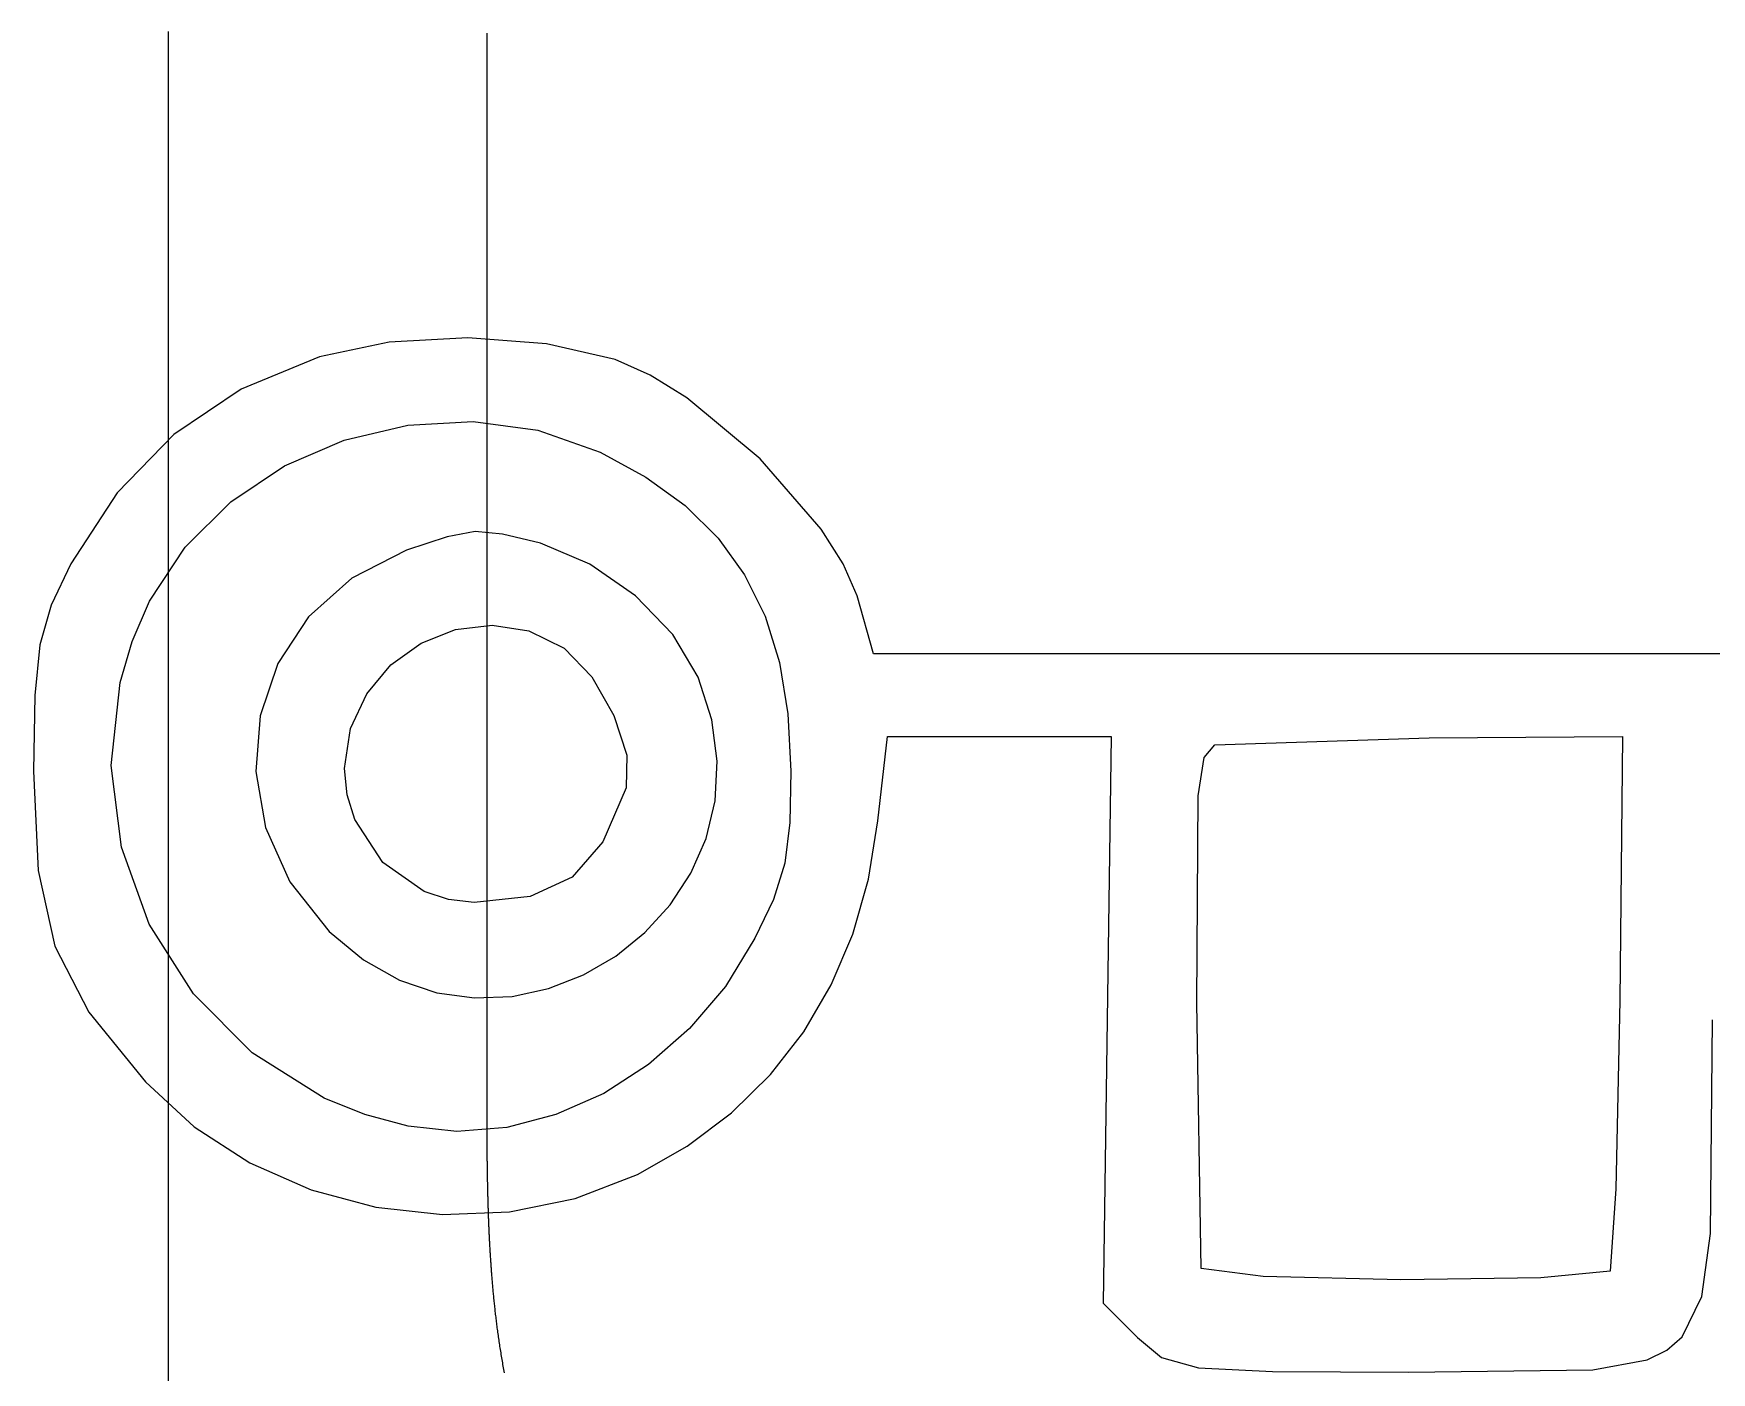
# Model space of a CAD drawing. Extents: x 15 to 235, y 1 to 395.
# Drawn here: x 40.77 to 88.94, y 317.99 to 356.44 of the extents above; entities that cross this region are included whole.
import ezdxf

# ---------------------------------------------------------------- set-up
doc = ezdxf.new("R2010")
doc.units = 0

msp = doc.modelspace()

# ---------------------------------------------------------------- linework, layer by layer
at = {"layer": 'Layer 1'}
for p, q in [((44.6336, 356.5), (44.6336, 39.4004)), ((53.7921, 356.431), (53.7921, 356.45)), ((53.7921, 356.412), (53.7921, 356.431)), ((53.7921, 356.392), (53.7921, 356.412)), ((53.7921, 356.373), (53.7921, 356.392)), ((53.7921, 356.353), (53.7921, 356.373)), ((53.7921, 356.334), (53.7921, 356.353)), ((53.7921, 356.314), (53.7921, 356.334)), ((53.7921, 356.294), (53.7921, 356.314)), ((53.7921, 356.274), (53.7921, 356.294)), ((53.7921, 356.253), (53.7921, 356.274)), ((53.7921, 356.233), (53.7921, 356.253)), ((53.7921, 356.213), (53.7921, 356.233)), ((53.7921, 356.192), (53.7921, 356.213)), ((53.7921, 356.171), (53.7921, 356.192)), ((53.7921, 356.15), (53.7921, 356.171)), ((53.7921, 356.129), (53.7921, 356.15)), ((53.7921, 356.108), (53.7921, 356.129)), ((53.7921, 356.087), (53.7921, 356.108)), ((53.7921, 356.066), (53.7921, 356.087)), ((53.7921, 356.044), (53.7921, 356.066)), ((53.7921, 356.023), (53.7921, 356.044)), ((53.7921, 356.001), (53.7921, 356.023)), ((53.7921, 355.979), (53.7921, 356.001)), ((53.7921, 355.957), (53.7921, 355.979)), ((53.7921, 355.935), (53.7921, 355.957)), ((53.7921, 355.913), (53.7921, 355.935)), ((53.7921, 355.89), (53.7921, 355.913)), ((53.7921, 355.868), (53.7921, 355.89)), ((53.7921, 355.845), (53.7921, 355.868)), ((53.7921, 355.822), (53.7921, 355.845)), ((53.7921, 355.799), (53.7921, 355.822)), ((53.7921, 355.776), (53.7921, 355.799)), ((53.7921, 355.753), (53.7921, 355.776)), ((53.7921, 355.73), (53.7921, 355.753)), ((53.7921, 355.706), (53.7921, 355.73)), ((53.7921, 355.683), (53.7921, 355.706)), ((53.7921, 355.659), (53.7921, 355.683)), ((53.7921, 355.635), (53.7921, 355.659)), ((53.7921, 355.611), (53.7921, 355.635)), ((53.7921, 355.587), (53.7921, 355.611)), ((53.7921, 355.563), (53.7921, 355.587)), ((53.7921, 355.539), (53.7921, 355.563)), ((53.7921, 355.514), (53.7921, 355.539)), ((53.7921, 355.49), (53.7921, 355.514)), ((53.7921, 355.465), (53.7921, 355.49)), ((53.7921, 355.441), (53.7921, 355.465)), ((53.7921, 355.416), (53.7921, 355.441)), ((53.7921, 355.391), (53.7921, 355.416)), ((53.7921, 355.366), (53.7921, 355.391)), ((53.7921, 355.341), (53.7921, 355.366)), ((53.7921, 355.315), (53.7921, 355.341)), ((53.7921, 355.29), (53.7921, 355.315)), ((53.7921, 355.265), (53.7921, 355.29)), ((53.7921, 355.239), (53.7921, 355.265)), ((53.7921, 355.213), (53.7921, 355.239)), ((53.7921, 355.188), (53.7921, 355.213)), ((53.7921, 355.162), (53.7921, 355.188)), ((53.7921, 355.136), (53.7921, 355.162)), ((53.7921, 355.11), (53.7921, 355.136)), ((53.7921, 355.083), (53.7921, 355.11)), ((53.7921, 355.057), (53.7921, 355.083)), ((53.7921, 355.031), (53.7921, 355.057)), ((53.7921, 355.004), (53.7921, 355.031)), ((53.7921, 354.978), (53.7921, 355.004)), ((53.7921, 354.951), (53.7921, 354.978)), ((53.7921, 354.924), (53.7921, 354.951)), ((53.7921, 354.897), (53.7921, 354.924)), ((53.7921, 354.87), (53.7921, 354.897)), ((53.7921, 354.843), (53.7921, 354.87)), ((53.7921, 354.816), (53.7921, 354.843)), ((53.7921, 354.789), (53.7921, 354.816)), ((53.7921, 354.761), (53.7921, 354.789)), ((53.7921, 354.734), (53.7921, 354.761)), ((53.7921, 354.706), (53.7921, 354.734)), ((53.7921, 354.678), (53.7921, 354.706)), ((53.7921, 354.651), (53.7921, 354.678)), ((53.7921, 354.623), (53.7921, 354.651)), ((53.7921, 354.595), (53.7921, 354.623)), ((53.7921, 354.567), (53.7921, 354.595)), ((53.7921, 354.538), (53.7921, 354.567)), ((53.7921, 330.236), (53.7921, 354.538)), ((50.986185, 347.578101), (48.984785, 347.160962)), ((53.244191, 347.701445), (50.986185, 347.578101)), ((55.494759, 347.534714), (53.244191, 347.701445)), ((57.473845, 347.081625), (55.494759, 347.534714)), ((48.9847, 347.161), (46.736611, 346.231269)), ((48.984785, 347.160962), (48.9847, 347.161)), ((58.471758, 346.633962), (57.473845, 347.081625)), ((59.529172, 345.977108), (58.471758, 346.633962)), ((46.736611, 346.231269), (44.804631, 344.929646)), ((61.629124, 344.225496), (59.529172, 345.977108)), ((44.804631, 344.929646), (43.177603, 343.256133)), ((49.693776, 344.76598), (51.519687, 345.198538)), ((51.519687, 345.198538), (53.393476, 345.299647)), ((53.393476, 345.299647), (55.253316, 345.048387)), ((55.253316, 345.048387), (57.03738, 344.42384)), ((47.977573, 344.022892), (49.693776, 344.76598)), ((57.03738, 344.42384), (57.03741, 344.42387)), ((57.03741, 344.42387), (58.354606, 343.706351)), ((46.432904, 342.990193), (47.977573, 344.022892)), ((63.386934, 342.206121), (61.629124, 344.225496)), ((58.354606, 343.706351), (59.482602, 342.886097)), ((43.177603, 343.256133), (41.84437, 341.21073)), ((45.121597, 341.688803), (46.432904, 342.990193)), ((59.482602, 342.886097), (60.42558, 341.953344)), ((53.452355, 342.137564), (52.648449, 341.989426)), ((54.233948, 342.070003), (53.452355, 342.137564)), ((55.33165, 341.80534), (54.233948, 342.070003)), ((64.016671, 341.214564), (63.386934, 342.206121)), ((44.10548, 340.13964), (45.121597, 341.688803)), ((51.4838, 341.607), (49.907753, 340.804642)), ((51.48381, 341.606997), (51.4838, 341.607)), ((52.648449, 341.989426), (51.48381, 341.606997)), ((56.746701, 341.204119), (55.33165, 341.80534)), ((60.42558, 341.953344), (61.187726, 340.898333)), ((41.84437, 341.21073), (41.275375, 340.024395)), ((58.053902, 340.297944), (56.746701, 341.204119)), ((64.415835, 340.298315), (64.016671, 341.214564)), ((49.907753, 340.804642), (48.671057, 339.695473)), ((61.187726, 340.898333), (61.773223, 339.711299)), ((43.603921, 338.98586), (44.10548, 340.13964)), ((59.13053, 339.183506), (58.053902, 340.297944)), ((64.891857, 338.632235), (64.415835, 340.298315)), ((41.275375, 340.024395), (40.951828, 338.890123)), ((48.671057, 339.695473), (47.789518, 338.352013)), ((61.773223, 339.711299), (62.186255, 338.382482)), ((51.900322, 338.939286), (52.887696, 339.330238)), ((52.887696, 339.330238), (53.938291, 339.456216)), ((53.938291, 339.456216), (54.996323, 339.286541)), ((54.996323, 339.286541), (56.00601, 338.79053)), ((59.85386, 337.9575), (59.13053, 339.183506)), ((40.951828, 338.890123), (40.80679, 337.428584)), ((43.256003, 337.807964), (43.603921, 338.98586)), ((51.031954, 338.314043), (51.900322, 338.939286)), ((56.00601, 338.79054), (56.798141, 337.969278)), ((56.00601, 338.79053), (56.00601, 338.79054)), ((47.789518, 338.352013), (47.27894, 336.84678)), ((50.338375, 337.485188), (51.031954, 338.314043)), ((62.186255, 338.382482), (62.431006, 336.90212)), ((80.243557, 338.632235), (64.891857, 338.632235)), ((95.595257, 338.632235), (80.243557, 338.632235)), ((42.999701, 335.424685), (43.256003, 337.807964)), ((56.798141, 337.969278), (57.434076, 336.861657)), ((60.247863, 336.735012), (59.85386, 337.9575)), ((40.80679, 337.428584), (40.77332, 335.26045)), ((49.875369, 336.483404), (50.338375, 337.485188)), ((47.27894, 336.84678), (47.15513, 335.252293)), ((57.434076, 336.861657), (57.802248, 335.716849)), ((60.402634, 335.546633), (60.247863, 336.735012)), ((62.431006, 336.90212), (62.51166, 335.26045)), ((49.69872, 335.33937), (49.875369, 336.483404)), ((65.01079, 333.83235), (65.28847, 336.25213)), ((65.28847, 336.25213), (68.50162, 336.25213)), ((68.50162, 336.25213), (71.71477, 336.25213)), ((71.71477, 336.25213), (71.595764, 328.12009)), ((80.838536, 336.212438), (86.392126, 336.252107)), ((86.392126, 336.252107), (86.312789, 328.675427)), ((74.380625, 335.652743), (74.689916, 336.014096)), ((74.689916, 336.014096), (80.838536, 336.212438)), ((43.293805, 333.079523), (42.999701, 335.424685)), ((49.775965, 334.581795), (49.69872, 335.33937)), ((57.802248, 335.716849), (57.79109, 334.78402)), ((60.339267, 334.406948), (60.402634, 335.546633)), ((74.208935, 334.551322), (74.380625, 335.652743)), ((40.77332, 335.26045), (40.901623, 332.404319)), ((47.15513, 335.252293), (47.433893, 333.641072)), ((62.51166, 335.26045), (62.489966, 333.78528)), ((49.996854, 333.867918), (49.775965, 334.581795)), ((57.79109, 334.78402), (57.120444, 333.231988)), ((60.078855, 333.330544), (60.339267, 334.406948)), ((74.174225, 328.596086), (74.208935, 334.551322)), ((50.804481, 332.641915), (49.996854, 333.867918)), ((64.741866, 332.156213), (65.01079, 333.83235)), ((47.433893, 333.641072), (48.131034, 332.085634)), ((62.489966, 333.78528), (62.33811, 332.622496)), ((44.095546, 330.862198), (43.293805, 333.079523)), ((57.120444, 333.231988), (56.234101, 332.215481)), ((59.642491, 332.332004), (60.078855, 333.330544)), ((40.901623, 332.404319), (41.383223, 330.23247)), ((51.991438, 331.802679), (50.804481, 332.641915)), ((62.33811, 332.622496), (62.015184, 331.578717)), ((48.131034, 332.085634), (49.26236, 330.6585)), ((56.234101, 332.215481), (55.03537, 331.660121)), ((59.051269, 331.425914), (59.642491, 332.332004)), ((64.294898, 330.583272), (64.741866, 332.156213)), ((52.686488, 331.572261), (51.991438, 331.802679)), ((53.42756, 331.49153), (52.686488, 331.572261)), ((55.03537, 331.660121), (53.42756, 331.49153)), ((58.326282, 330.626859), (59.051269, 331.425914)), ((62.015184, 331.578717), (61.48028, 330.46056)), ((45.362155, 328.862427), (44.095546, 330.862198)), ((49.26236, 330.6585), (50.242035, 329.837906)), ((57.488622, 329.949425), (58.326282, 330.626859)), ((61.48028, 330.46056), (60.634304, 329.080066)), ((63.674071, 329.120037), (64.294898, 330.583272)), ((41.383223, 330.23247), (42.36316, 328.343258)), ((53.7921, 330.223), (53.7921, 330.236)), ((53.7921, 330.21), (53.7921, 330.223)), ((53.7921, 330.197), (53.7921, 330.21)), ((53.7921, 330.184), (53.7921, 330.197)), ((53.7921, 330.17), (53.7921, 330.184)), ((53.7921, 330.156), (53.7921, 330.17)), ((53.7921, 330.142), (53.7921, 330.156)), ((53.7921, 330.128), (53.7921, 330.142)), ((53.7921, 330.114), (53.7921, 330.128)), ((53.7921, 330.099), (53.7921, 330.114)), ((53.7921, 330.085), (53.7921, 330.099)), ((53.7921, 330.069), (53.7921, 330.085)), ((53.7921, 330.054), (53.7921, 330.069)), ((53.7921, 330.039), (53.7921, 330.054)), ((53.7921, 330.023), (53.7921, 330.039)), ((53.7921, 330.007), (53.7921, 330.023)), ((53.7921, 329.991), (53.7921, 330.007)), ((53.7921, 329.975), (53.7921, 329.991)), ((53.7921, 329.958), (53.7921, 329.975)), ((50.242035, 329.837906), (51.277784, 329.255614)), ((53.7921, 329.942), (53.7921, 329.958)), ((53.7921, 329.925), (53.7921, 329.942)), ((53.7921, 329.907), (53.7921, 329.925)), ((53.7921, 329.89), (53.7921, 329.907)), ((53.7921, 329.872), (53.7921, 329.89)), ((53.7921, 329.855), (53.7921, 329.872)), ((53.7921, 329.837), (53.7921, 329.855)), ((53.7921, 329.818), (53.7921, 329.837)), ((53.7921, 329.8), (53.7921, 329.818)), ((53.7921, 329.781), (53.7921, 329.8)), ((53.7921, 329.763), (53.7921, 329.781)), ((53.7921, 329.744), (53.7921, 329.763)), ((53.7921, 329.725), (53.7921, 329.744)), ((53.7921, 329.705), (53.7921, 329.725)), ((53.7921, 329.686), (53.7921, 329.705)), ((53.7921, 329.667), (53.7921, 329.686)), ((53.7921, 329.647), (53.7921, 329.667)), ((53.7921, 329.627), (53.7921, 329.647)), ((53.7921, 329.607), (53.7921, 329.627)), ((53.7921, 329.587), (53.7921, 329.607)), ((53.7921, 329.567), (53.7921, 329.587)), ((53.7921, 329.547), (53.7921, 329.567)), ((53.7921, 329.526), (53.7921, 329.547)), ((53.7921, 329.506), (53.7921, 329.526)), ((53.7921, 329.485), (53.7921, 329.506)), ((56.559385, 329.408196), (57.488622, 329.949425)), ((51.277784, 329.255614), (52.348515, 328.897038)), ((53.7921, 329.464), (53.7921, 329.485)), ((53.7921, 329.443), (53.7921, 329.464)), ((53.7921, 329.422), (53.7921, 329.443)), ((53.7921, 329.401), (53.7921, 329.422)), ((53.7921, 329.38), (53.7921, 329.401)), ((53.7921, 329.359), (53.7921, 329.38)), ((53.7921, 329.337), (53.7921, 329.359)), ((53.7921, 329.316), (53.7921, 329.337)), ((53.7921, 329.294), (53.7921, 329.316)), ((53.7921, 329.273), (53.7921, 329.294)), ((53.7921, 329.251), (53.7921, 329.273)), ((53.7921, 329.229), (53.7921, 329.251)), ((53.7921, 329.207), (53.7921, 329.229)), ((53.7921, 329.185), (53.7921, 329.207)), ((53.7921, 329.163), (53.7921, 329.185)), ((53.7921, 329.141), (53.7921, 329.163)), ((53.7921, 329.119), (53.7921, 329.141)), ((53.7921, 329.097), (53.7921, 329.119)), ((53.7921, 329.075), (53.7921, 329.097)), ((53.7921, 329.052), (53.7921, 329.075)), ((53.7921, 329.03), (53.7921, 329.052)), ((53.7921, 329.008), (53.7921, 329.03)), ((53.7921, 328.985), (53.7921, 329.008)), ((54.510547, 328.792695), (55.559662, 329.017758)), ((55.559662, 329.017758), (56.559385, 329.408196)), ((60.634304, 329.080066), (59.606566, 327.865993)), ((62.883567, 327.773016), (63.674071, 329.120037)), ((47.050861, 327.169931), (45.362155, 328.862427)), ((52.348515, 328.897038), (53.433133, 328.747594)), ((53.433133, 328.747594), (54.510547, 328.792695)), ((53.7921, 328.963), (53.7921, 328.985)), ((53.7921, 328.941), (53.7921, 328.963)), ((53.7921, 328.918), (53.7921, 328.941)), ((53.7921, 328.896), (53.7921, 328.918)), ((53.7921, 328.873), (53.7921, 328.896)), ((53.7921, 328.851), (53.7921, 328.873)), ((53.7921, 328.828), (53.7921, 328.851)), ((53.7921, 328.806), (53.7921, 328.828)), ((53.7921, 328.784), (53.7921, 328.806)), ((53.7921, 328.761), (53.7921, 328.784)), ((53.7921, 328.739), (53.7921, 328.761)), ((53.7921, 328.716), (53.7921, 328.739)), ((53.7921, 328.694), (53.7921, 328.716)), ((53.7921, 328.672), (53.7921, 328.694)), ((53.7921, 328.65), (53.7921, 328.672)), ((53.7921, 328.627), (53.7921, 328.65)), ((53.7921, 328.605), (53.7921, 328.627)), ((53.7921, 328.583), (53.7921, 328.605)), ((53.7921, 328.561), (53.7921, 328.583)), ((53.7921, 328.539), (53.7921, 328.561)), ((53.7921, 328.518), (53.7921, 328.539)), ((74.293231, 320.979736), (74.174225, 328.596086)), ((86.31281, 328.675429), (86.203722, 323.270597)), ((86.312789, 328.675427), (86.31281, 328.675429)), ((42.36316, 328.343258), (43.98647, 326.33504)), ((53.7922, 328.496), (53.7921, 328.518)), ((53.7922, 328.474), (53.7922, 328.496)), ((53.7922, 328.453), (53.7922, 328.474)), ((53.7922, 328.431), (53.7922, 328.453)), ((53.7922, 328.41), (53.7922, 328.431)), ((53.7922, 328.389), (53.7922, 328.41)), ((53.7922, 328.368), (53.7922, 328.389)), ((53.7922, 328.347), (53.7922, 328.368)), ((53.7922, 328.326), (53.7922, 328.347)), ((53.7922, 328.306), (53.7922, 328.326)), ((53.7922, 328.285), (53.7922, 328.306)), ((53.7922, 328.265), (53.7922, 328.285)), ((53.7922, 328.245), (53.7922, 328.265)), ((53.7922, 328.225), (53.7922, 328.245)), ((53.7922, 328.205), (53.7922, 328.225)), ((53.7922, 328.185), (53.7922, 328.205)), ((53.7922, 328.165), (53.7922, 328.185)), ((53.7922, 328.145), (53.7922, 328.165)), ((53.7922, 328.126), (53.7922, 328.145)), ((53.7922, 328.106), (53.7922, 328.126)), ((53.7922, 328.087), (53.7922, 328.106)), ((53.7922, 328.068), (53.7922, 328.087)), ((53.7922, 328.049), (53.7922, 328.068)), ((53.7922, 328.03), (53.7922, 328.049)), ((71.595764, 328.12009), (71.476758, 319.98805)), ((88.917886, 321.987604), (88.97057, 328.120125)), ((53.7922, 328.011), (53.7922, 328.03)), ((53.7922, 327.992), (53.7922, 328.011)), ((53.7922, 327.973), (53.7922, 327.992)), ((53.7922, 327.954), (53.7922, 327.973)), ((53.7922, 327.936), (53.7922, 327.954)), ((53.7922, 327.917), (53.7922, 327.936)), ((53.7922, 327.899), (53.7922, 327.917)), ((53.7922, 327.881), (53.7922, 327.899)), ((53.7922, 327.862), (53.7922, 327.881)), ((53.7922, 327.844), (53.7922, 327.862)), ((53.7922, 327.826), (53.7922, 327.844)), ((53.7922, 327.808), (53.7922, 327.826)), ((53.7922, 327.791), (53.7922, 327.808)), ((53.7922, 327.773), (53.7922, 327.791)), ((53.7922, 327.755), (53.7922, 327.773)), ((53.7922, 327.738), (53.7922, 327.755)), ((53.7922, 327.72), (53.7922, 327.738)), ((53.7922, 327.703), (53.7922, 327.72)), ((53.7922, 327.686), (53.7922, 327.703)), ((53.7922, 327.669), (53.7922, 327.686)), ((53.7922, 327.652), (53.7922, 327.669)), ((53.7922, 327.635), (53.7922, 327.652)), ((53.7922, 327.618), (53.7922, 327.635)), ((53.7922, 327.601), (53.7922, 327.618)), ((53.7922, 327.585), (53.7922, 327.601)), ((53.7922, 327.568), (53.7922, 327.585)), ((53.7922, 327.552), (53.7922, 327.568)), ((59.606566, 327.865993), (58.431, 326.836006)), ((61.927572, 326.548718), (62.883567, 327.773016)), ((49.118896, 325.874429), (47.050861, 327.169931)), ((53.7922, 327.535), (53.7922, 327.552)), ((53.7922, 327.519), (53.7922, 327.535)), ((53.7922, 327.503), (53.7922, 327.519)), ((53.7922, 327.487), (53.7922, 327.503)), ((53.7922, 327.471), (53.7922, 327.487)), ((53.7922, 327.455), (53.7922, 327.471)), ((53.7922, 327.439), (53.7922, 327.455)), ((53.7922, 327.423), (53.7922, 327.439)), ((53.7922, 327.407), (53.7922, 327.423)), ((53.7922, 327.392), (53.7922, 327.407)), ((53.7922, 327.376), (53.7922, 327.392)), ((53.7922, 327.361), (53.7922, 327.376)), ((53.7922, 327.345), (53.7922, 327.361)), ((53.7922, 327.33), (53.7922, 327.345)), ((53.7922, 327.315), (53.7922, 327.33)), ((53.7922, 327.299), (53.7922, 327.315)), ((53.7922, 327.284), (53.7922, 327.299)), ((53.7922, 327.269), (53.7922, 327.284)), ((53.7922, 327.254), (53.7922, 327.269)), ((53.7922, 327.239), (53.7922, 327.254)), ((53.7922, 327.224), (53.7922, 327.239)), ((53.7922, 327.209), (53.7922, 327.224)), ((53.7922, 327.194), (53.7922, 327.209)), ((53.7922, 327.179), (53.7922, 327.194)), ((53.7922, 327.164), (53.7922, 327.179)), ((53.7922, 327.15), (53.7922, 327.164)), ((53.7922, 327.135), (53.7922, 327.15)), ((53.7922, 327.12), (53.7922, 327.135)), ((53.7922, 327.105), (53.7922, 327.12)), ((53.7922, 327.091), (53.7922, 327.105)), ((53.7922, 327.076), (53.7922, 327.091)), ((53.7922, 327.061), (53.7922, 327.076)), ((53.7922, 327.046), (53.7922, 327.061)), ((53.7922, 327.032), (53.7922, 327.046)), ((53.7922, 327.017), (53.7922, 327.032)), ((53.7922, 327.002), (53.7922, 327.017)), ((53.7922, 326.988), (53.7922, 327.002)), ((53.7922, 326.973), (53.7922, 326.988)), ((53.7922, 326.959), (53.7922, 326.973)), ((53.7922, 326.944), (53.7922, 326.959)), ((53.7922, 326.929), (53.7922, 326.944)), ((53.7922, 326.915), (53.7922, 326.929)), ((53.7922, 326.9), (53.7922, 326.915)), ((53.7922, 326.886), (53.7922, 326.9)), ((53.7922, 326.871), (53.7922, 326.886)), ((53.7922, 326.856), (53.7922, 326.871)), ((53.7922, 326.842), (53.7922, 326.856)), ((53.7922, 326.827), (53.7922, 326.842)), ((53.7922, 326.813), (53.7922, 326.827)), ((53.7922, 326.798), (53.7922, 326.813)), ((53.7922, 326.783), (53.7922, 326.798)), ((53.7922, 326.769), (53.7922, 326.783)), ((53.7922, 326.754), (53.7922, 326.769)), ((53.7922, 326.74), (53.7922, 326.754)), ((53.7922, 326.725), (53.7922, 326.74)), ((53.7922, 326.71), (53.7922, 326.725)), ((53.7922, 326.696), (53.7922, 326.71)), ((53.7922, 326.681), (53.7922, 326.696)), ((53.7922, 326.666), (53.7922, 326.681)), ((53.7922, 326.652), (53.7922, 326.666)), ((53.7922, 326.637), (53.7922, 326.652)), ((53.7922, 326.623), (53.7922, 326.637)), ((53.7922, 326.608), (53.7922, 326.623)), ((53.7922, 326.594), (53.7922, 326.608)), ((58.431, 326.836006), (57.141541, 326.00777)), ((43.98647, 326.33504), (45.38401, 325.046123)), ((53.7921, 326.492), (53.7922, 326.506)), ((53.7921, 326.477), (53.7921, 326.492)), ((53.7921, 326.463), (53.7921, 326.477)), ((53.7921, 326.449), (53.7921, 326.463)), ((53.7921, 326.434), (53.7921, 326.449)), ((53.7921, 326.42), (53.7921, 326.434)), ((53.7921, 326.405), (53.7921, 326.42)), ((53.7921, 326.391), (53.7921, 326.405)), ((53.7921, 326.376), (53.7921, 326.391)), ((53.7921, 326.362), (53.7921, 326.376)), ((53.7921, 326.348), (53.7921, 326.362)), ((53.7921, 326.333), (53.7921, 326.348)), ((53.7921, 326.319), (53.7921, 326.333)), ((53.7921, 326.305), (53.7921, 326.319)), ((53.7921, 326.29), (53.7921, 326.305)), ((53.7921, 326.276), (53.7921, 326.29)), ((53.7921, 326.262), (53.7921, 326.276)), ((53.7921, 326.247), (53.7921, 326.262)), ((53.7921, 326.233), (53.7921, 326.247)), ((53.7921, 326.219), (53.7921, 326.233)), ((53.7921, 326.204), (53.7921, 326.219)), ((53.7921, 326.19), (53.7921, 326.204)), ((53.7921, 326.176), (53.7921, 326.19)), ((53.7921, 326.161), (53.7921, 326.176)), ((53.7921, 326.147), (53.7921, 326.161)), ((53.7921, 326.133), (53.7921, 326.147)), ((53.7921, 326.118), (53.7921, 326.133)), ((53.7921, 326.104), (53.7921, 326.118)), ((53.7922, 326.579), (53.7922, 326.594)), ((53.7922, 326.564), (53.7922, 326.579)), ((53.7922, 326.55), (53.7922, 326.564)), ((53.7922, 326.535), (53.7922, 326.55)), ((53.7922, 326.521), (53.7922, 326.535)), ((53.7922, 326.506), (53.7922, 326.521)), ((60.810268, 325.453652), (61.927572, 326.548718)), ((50.281796, 325.403588), (49.118896, 325.874429)), ((53.7921, 326.09), (53.7921, 326.104)), ((53.7921, 326.075), (53.7921, 326.09)), ((53.7921, 326.061), (53.7921, 326.075)), ((53.7921, 326.046), (53.7921, 326.061)), ((53.7921, 326.032), (53.7921, 326.046)), ((53.7921, 326.017), (53.7921, 326.032)), ((53.7921, 326.002), (53.7921, 326.017)), ((53.7921, 325.988), (53.7921, 326.002)), ((53.7921, 325.973), (53.7921, 325.988)), ((53.7921, 325.958), (53.7921, 325.973)), ((53.7921, 325.944), (53.7921, 325.958)), ((53.7921, 325.929), (53.7921, 325.944)), ((53.7921, 325.914), (53.7921, 325.929)), ((53.7921, 325.899), (53.7921, 325.914)), ((53.7921, 325.884), (53.7921, 325.899)), ((53.7921, 325.869), (53.7921, 325.884)), ((53.7921, 325.854), (53.7921, 325.869)), ((53.7921, 325.839), (53.7921, 325.854)), ((53.7921, 325.823), (53.7921, 325.839)), ((53.7921, 325.808), (53.7921, 325.823)), ((53.7922, 325.793), (53.7921, 325.808)), ((53.7922, 325.777), (53.7922, 325.793)), ((53.7922, 325.762), (53.7922, 325.777)), ((53.7922, 325.746), (53.7922, 325.762)), ((53.7922, 325.731), (53.7922, 325.746)), ((53.7922, 325.715), (53.7922, 325.731)), ((53.7922, 325.7), (53.7922, 325.715)), ((53.7922, 325.684), (53.7922, 325.7)), ((53.7922, 325.668), (53.7922, 325.684)), ((53.7923, 325.652), (53.7922, 325.668)), ((53.7923, 325.636), (53.7923, 325.652)), ((53.7923, 325.62), (53.7923, 325.636)), ((57.141541, 326.00777), (55.772126, 325.39895)), ((51.52349, 325.06564), (50.281796, 325.403588)), ((53.7923, 325.604), (53.7923, 325.62)), ((53.7923, 325.588), (53.7923, 325.604)), ((53.7923, 325.571), (53.7923, 325.588)), ((53.7924, 325.555), (53.7923, 325.571)), ((53.7924, 325.539), (53.7924, 325.555)), ((53.7924, 325.522), (53.7924, 325.539)), ((53.7924, 325.506), (53.7924, 325.522)), ((53.7924, 325.489), (53.7924, 325.506)), ((53.7925, 325.472), (53.7924, 325.489)), ((53.7925, 325.456), (53.7925, 325.472)), ((53.7925, 325.439), (53.7925, 325.456)), ((53.7925, 325.422), (53.7925, 325.439)), ((53.7926, 325.405), (53.7925, 325.422)), ((53.7926, 325.388), (53.7926, 325.405)), ((53.7926, 325.371), (53.7926, 325.388)), ((53.7927, 325.354), (53.7926, 325.371)), ((53.7927, 325.336), (53.7927, 325.354)), ((53.7927, 325.319), (53.7927, 325.336)), ((53.7928, 325.302), (53.7927, 325.319)), ((53.7928, 325.284), (53.7928, 325.302)), ((53.7929, 325.267), (53.7928, 325.284)), ((53.7929, 325.249), (53.7929, 325.267)), ((53.7929, 325.232), (53.7929, 325.249)), ((53.793, 325.214), (53.7929, 325.232)), ((53.793, 325.196), (53.793, 325.214)), ((53.7931, 325.178), (53.793, 325.196)), ((53.7931, 325.16), (53.7931, 325.178)), ((53.7932, 325.142), (53.7931, 325.16)), ((55.772126, 325.39895), (54.356689, 325.027212)), ((59.535839, 324.494327), (60.810268, 325.453652)), ((45.38401, 325.046123), (46.98516, 324.011953)), ((52.929165, 324.91022), (51.52349, 325.06564)), ((54.356689, 325.027212), (52.929165, 324.91022)), ((53.7933, 325.124), (53.7932, 325.142)), ((53.7933, 325.106), (53.7933, 325.124)), ((53.7934, 325.087), (53.7933, 325.106)), ((53.7934, 325.069), (53.7934, 325.087)), ((53.7935, 325.051), (53.7934, 325.069)), ((53.7936, 325.032), (53.7935, 325.051)), ((53.7936, 325.013), (53.7936, 325.032)), ((53.7937, 324.995), (53.7936, 325.013)), ((53.7938, 324.976), (53.7937, 324.995)), ((53.7939, 324.957), (53.7938, 324.976)), ((53.794, 324.938), (53.7939, 324.957)), ((53.794, 324.919), (53.794, 324.938)), ((53.7941, 324.9), (53.794, 324.919)), ((53.7942, 324.881), (53.7941, 324.9)), ((53.7943, 324.862), (53.7942, 324.881)), ((53.7944, 324.843), (53.7943, 324.862)), ((53.7945, 324.823), (53.7944, 324.843)), ((53.7946, 324.804), (53.7945, 324.823)), ((53.7947, 324.784), (53.7946, 324.804)), ((53.7948, 324.765), (53.7947, 324.784)), ((53.7949, 324.745), (53.7948, 324.765)), ((53.795, 324.725), (53.7949, 324.745)), ((53.7952, 324.705), (53.795, 324.725)), ((53.7953, 324.685), (53.7952, 324.705)), ((53.7954, 324.665), (53.7953, 324.685)), ((53.7955, 324.645), (53.7954, 324.665)), ((53.7957, 324.625), (53.7955, 324.645)), ((53.7958, 324.605), (53.7957, 324.625)), ((53.7959, 324.584), (53.7958, 324.605)), ((53.7961, 324.564), (53.7959, 324.584)), ((53.7962, 324.543), (53.7961, 324.564)), ((53.7964, 324.522), (53.7962, 324.543)), ((53.7965, 324.502), (53.7964, 324.522)), ((53.7967, 324.481), (53.7965, 324.502)), ((53.7969, 324.46), (53.7967, 324.481)), ((53.797, 324.439), (53.7969, 324.46)), ((53.7972, 324.418), (53.797, 324.439)), ((53.7974, 324.397), (53.7972, 324.418)), ((53.7976, 324.375), (53.7974, 324.397)), ((53.7978, 324.354), (53.7976, 324.375)), ((53.798, 324.332), (53.7978, 324.354)), ((53.7982, 324.311), (53.798, 324.332)), ((53.7984, 324.289), (53.7982, 324.311)), ((53.7986, 324.267), (53.7984, 324.289)), ((53.7988, 324.246), (53.7986, 324.267)), ((53.799, 324.224), (53.7988, 324.246)), ((53.7992, 324.202), (53.799, 324.224)), ((53.7995, 324.18), (53.7992, 324.202)), ((58.10847, 323.67725), (59.535839, 324.494327)), ((46.98516, 324.011953), (48.740647, 323.241827)), ((53.7997, 324.157), (53.7995, 324.18)), ((53.8, 324.135), (53.7997, 324.157)), ((53.8002, 324.113), (53.8, 324.135)), ((53.8005, 324.09), (53.8002, 324.113)), ((53.8007, 324.068), (53.8005, 324.09)), ((53.801, 324.045), (53.8007, 324.068)), ((53.8013, 324.022), (53.801, 324.045)), ((53.8016, 323.999), (53.8013, 324.022)), ((53.8019, 323.976), (53.8016, 323.999)), ((53.8022, 323.953), (53.8019, 323.976)), ((53.8025, 323.93), (53.8022, 323.953)), ((53.8028, 323.907), (53.8025, 323.93)), ((53.8031, 323.883), (53.8028, 323.907)), ((53.8035, 323.86), (53.8031, 323.883)), ((53.8038, 323.836), (53.8035, 323.86)), ((53.8041, 323.812), (53.8038, 323.836)), ((53.8045, 323.789), (53.8041, 323.812)), ((53.8049, 323.765), (53.8045, 323.789)), ((53.8052, 323.741), (53.8049, 323.765)), ((53.8056, 323.717), (53.8052, 323.741)), ((53.806, 323.692), (53.8056, 323.717)), ((48.740647, 323.241827), (50.601194, 322.745041)), ((53.8064, 323.668), (53.806, 323.692)), ((53.8068, 323.644), (53.8064, 323.668)), ((53.8072, 323.619), (53.8068, 323.644)), ((53.8077, 323.595), (53.8072, 323.619)), ((53.8081, 323.57), (53.8077, 323.595)), ((53.8086, 323.545), (53.8081, 323.57)), ((53.809, 323.52), (53.8086, 323.545)), ((53.8095, 323.495), (53.809, 323.52)), ((53.81, 323.47), (53.8095, 323.495)), ((53.8105, 323.445), (53.81, 323.47)), ((53.811, 323.419), (53.8105, 323.445)), ((53.8115, 323.394), (53.811, 323.419)), ((53.812, 323.368), (53.8115, 323.394)), ((53.8126, 323.343), (53.812, 323.368)), ((53.8131, 323.317), (53.8126, 323.343)), ((53.8137, 323.291), (53.8131, 323.317)), ((53.8143, 323.265), (53.8137, 323.291)), ((53.8149, 323.239), (53.8143, 323.265)), ((53.8155, 323.212), (53.8149, 323.239)), ((56.320439, 322.987701), (58.10847, 323.67725)), ((86.203722, 323.270597), (86.035131, 320.900399)), ((53.8161, 323.186), (53.8155, 323.212)), ((53.8167, 323.16), (53.8161, 323.186)), ((53.8174, 323.133), (53.8167, 323.16)), ((53.818, 323.106), (53.8174, 323.133)), ((53.8187, 323.079), (53.818, 323.106)), ((53.8194, 323.053), (53.8187, 323.079)), ((53.8201, 323.025), (53.8194, 323.053)), ((53.8208, 322.998), (53.8201, 323.025)), ((53.8215, 322.971), (53.8208, 322.998)), ((53.8223, 322.944), (53.8215, 322.971)), ((53.8231, 322.916), (53.8223, 322.944)), ((53.8238, 322.888), (53.8231, 322.916)), ((53.8246, 322.861), (53.8238, 322.888)), ((53.8255, 322.833), (53.8246, 322.861)), ((53.8263, 322.805), (53.8255, 322.833)), ((53.8271, 322.777), (53.8263, 322.805)), ((53.828, 322.748), (53.8271, 322.777)), ((53.8289, 322.72), (53.828, 322.748)), ((54.440365, 322.608681), (56.320439, 322.987701)), ((50.601194, 322.745041), (52.517525, 322.530894)), ((52.517525, 322.530894), (54.440365, 322.608681)), ((53.8298, 322.691), (53.8289, 322.72)), ((53.8307, 322.663), (53.8298, 322.691)), ((53.8317, 322.634), (53.8307, 322.663)), ((53.8327, 322.605), (53.8317, 322.634)), ((53.8336, 322.576), (53.8327, 322.605)), ((53.8346, 322.547), (53.8336, 322.576)), ((53.8357, 322.518), (53.8346, 322.547)), ((53.8367, 322.488), (53.8357, 322.518)), ((53.8378, 322.459), (53.8367, 322.488)), ((53.8389, 322.429), (53.8378, 322.459)), ((53.84, 322.399), (53.8389, 322.429)), ((53.8411, 322.369), (53.84, 322.399)), ((53.8423, 322.339), (53.8411, 322.369)), ((53.8435, 322.309), (53.8423, 322.339)), ((53.8447, 322.279), (53.8435, 322.309)), ((53.8459, 322.248), (53.8447, 322.279)), ((53.8472, 322.218), (53.8459, 322.248)), ((53.8485, 322.187), (53.8472, 322.218)), ((53.8498, 322.156), (53.8485, 322.187)), ((53.8511, 322.125), (53.8498, 322.156)), ((53.8525, 322.094), (53.8511, 322.125)), ((53.8539, 322.063), (53.8525, 322.094)), ((53.8553, 322.032), (53.8539, 322.063)), ((53.8568, 322), (53.8553, 322.032)), ((53.8583, 321.968), (53.8568, 322)), ((53.8598, 321.937), (53.8583, 321.968)), ((53.8613, 321.905), (53.8598, 321.937)), ((53.8629, 321.872), (53.8613, 321.905)), ((53.8645, 321.84), (53.8629, 321.872)), ((53.8661, 321.808), (53.8645, 321.84)), ((53.8678, 321.775), (53.8661, 321.808)), ((88.667246, 320.177878), (88.917886, 321.987604)), ((53.8695, 321.743), (53.8678, 321.775)), ((53.8712, 321.71), (53.8695, 321.743)), ((53.873, 321.677), (53.8712, 321.71)), ((53.8748, 321.644), (53.873, 321.677)), ((53.8766, 321.61), (53.8748, 321.644)), ((53.8785, 321.577), (53.8766, 321.61)), ((53.8804, 321.544), (53.8785, 321.577)), ((53.8823, 321.51), (53.8804, 321.544)), ((53.8843, 321.476), (53.8823, 321.51)), ((53.8863, 321.442), (53.8843, 321.476)), ((53.8884, 321.408), (53.8863, 321.442)), ((53.8905, 321.374), (53.8884, 321.408)), ((53.8926, 321.339), (53.8905, 321.374)), ((53.8948, 321.305), (53.8926, 321.339)), ((53.897, 321.27), (53.8948, 321.305)), ((53.8993, 321.235), (53.897, 321.27)), ((53.9016, 321.2), (53.8993, 321.235)), ((53.904, 321.165), (53.9016, 321.2)), ((53.9064, 321.129), (53.904, 321.165)), ((53.9088, 321.094), (53.9064, 321.129)), ((53.9113, 321.058), (53.9088, 321.094)), ((53.9139, 321.022), (53.9113, 321.058)), ((53.9164, 320.986), (53.9139, 321.022)), ((53.9191, 320.95), (53.9164, 320.986)), ((53.9218, 320.914), (53.9191, 320.95)), ((53.9245, 320.877), (53.9218, 320.914)), ((53.9273, 320.841), (53.9245, 320.877)), ((53.9301, 320.804), (53.9273, 320.841)), ((76.077697, 320.749783), (74.293231, 320.979736)), ((86.035131, 320.900399), (84.049843, 320.706395)), ((53.933, 320.767), (53.9301, 320.804)), ((53.936, 320.73), (53.933, 320.767)), ((53.939, 320.692), (53.936, 320.73)), ((53.942, 320.655), (53.939, 320.692)), ((53.9452, 320.617), (53.942, 320.655)), ((53.9483, 320.58), (53.9452, 320.617)), ((53.9516, 320.542), (53.9483, 320.58)), ((53.9549, 320.504), (53.9516, 320.542)), ((53.9582, 320.465), (53.9549, 320.504)), ((53.9617, 320.427), (53.9582, 320.465)), ((53.9651, 320.388), (53.9617, 320.427)), ((53.9687, 320.35), (53.9651, 320.388)), ((53.9723, 320.311), (53.9687, 320.35)), ((80.0303, 320.65743), (76.077697, 320.749783)), ((84.049843, 320.706395), (80.0303, 320.65743)), ((53.976, 320.271), (53.9723, 320.311)), ((53.9797, 320.232), (53.976, 320.271)), ((53.9836, 320.193), (53.9797, 320.232)), ((53.9874, 320.153), (53.9836, 320.193)), ((53.9914, 320.113), (53.9874, 320.153)), ((53.9954, 320.073), (53.9914, 320.113)), ((53.9995, 320.033), (53.9954, 320.073)), ((54.0037, 319.993), (53.9995, 320.033)), ((54.008, 319.952), (54.0037, 319.993)), ((54.0123, 319.912), (54.008, 319.952)), ((54.0167, 319.871), (54.0123, 319.912)), ((54.0212, 319.83), (54.0167, 319.871)), ((71.476758, 319.98805), (72.46847, 318.996337)), ((88.102823, 319.016176), (88.667246, 320.177878)), ((54.0258, 319.788), (54.0212, 319.83)), ((54.0305, 319.747), (54.0258, 319.788)), ((54.0352, 319.705), (54.0305, 319.747)), ((54.04, 319.664), (54.0352, 319.705)), ((54.045, 319.622), (54.04, 319.664)), ((54.05, 319.58), (54.045, 319.622)), ((54.055, 319.537), (54.05, 319.58)), ((54.0602, 319.495), (54.055, 319.537)), ((54.0655, 319.452), (54.0602, 319.495)), ((54.0709, 319.409), (54.0655, 319.452)), ((54.0763, 319.366), (54.0709, 319.409)), ((54.0819, 319.323), (54.0763, 319.366)), ((54.0876, 319.28), (54.0819, 319.323)), ((54.0933, 319.236), (54.0876, 319.28)), ((54.0992, 319.192), (54.0933, 319.236)), ((54.1052, 319.148), (54.0992, 319.192)), ((54.1112, 319.104), (54.1052, 319.148)), ((54.1174, 319.06), (54.1112, 319.104)), ((54.1237, 319.015), (54.1174, 319.06)), ((54.1301, 318.971), (54.1237, 319.015)), ((54.1367, 318.926), (54.1301, 318.971)), ((54.1433, 318.88), (54.1367, 318.926)), ((72.46847, 318.996337), (73.15895, 318.423003)), ((87.664445, 318.633881), (88.102823, 319.016176)), ((54.1501, 318.835), (54.1433, 318.88)), ((54.157, 318.79), (54.1501, 318.835)), ((54.164, 318.744), (54.157, 318.79)), ((54.1711, 318.698), (54.164, 318.744)), ((54.1784, 318.652), (54.1711, 318.698)), ((54.1857, 318.605), (54.1784, 318.652)), ((54.1933, 318.559), (54.1857, 318.605)), ((54.2009, 318.512), (54.1933, 318.559)), ((54.2087, 318.465), (54.2009, 318.512)), ((54.2166, 318.418), (54.2087, 318.465)), ((54.2247, 318.37), (54.2166, 318.418)), ((73.15895, 318.423003), (74.213885, 318.128589)), ((87.101425, 318.360248), (87.664445, 318.633881)), ((54.2328, 318.323), (54.2247, 318.37)), ((54.2412, 318.275), (54.2328, 318.323)), ((54.2497, 318.227), (54.2412, 318.275)), ((54.2583, 318.179), (54.2497, 318.227)), ((54.267, 318.13), (54.2583, 318.179)), ((54.276, 318.082), (54.267, 318.13)), ((54.285, 318.033), (54.276, 318.082)), ((54.2942, 317.984), (54.285, 318.033)), ((74.213885, 318.128589), (76.33987, 318.02012)), ((76.33987, 318.02012), (80.2435, 318.004625)), ((80.2435, 318.004625), (85.539866, 318.067847)), ((85.539866, 318.067847), (87.101425, 318.360248))]:
    msp.add_line(p, q, dxfattribs=at)

doc.saveas('drawing.dxf')
